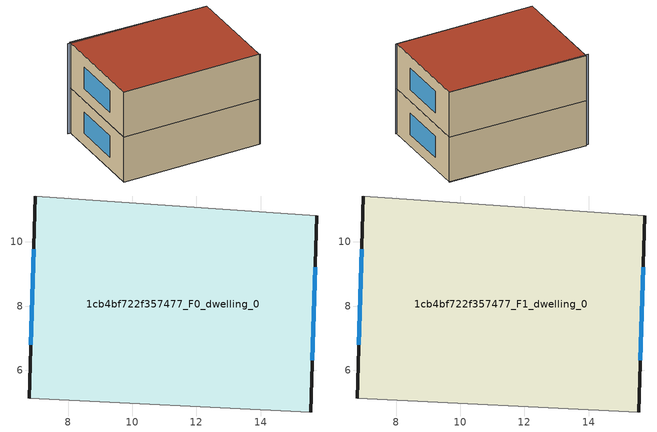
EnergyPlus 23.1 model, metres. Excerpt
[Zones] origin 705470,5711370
1cb4bf722f357477_F0_dwelling_0
 floor ground (EU_floor_Construction): 15.75,10.82 15.56,4.7 6.78,5.13 6.98,11.43 z0
 wall outside (EU_wall_Construction): 6.98,11.43 6.78,5.13 / 15.56,4.7 15.75,10.82 z0:3
 wall adiabatic (EU_wall_Construction): 6.78,5.13 15.56,4.7 / 15.75,10.82 6.98,11.43 z0:3
 window (EU_Window_Construction): 6.93,9.78 6.83,6.79 / 15.61,6.31 15.7,9.21 z0.79:2.21
1cb4bf722f357477_F1_dwelling_0
 floor to 1cb4bf722f357477_F0_dwelling_0 (EU_floor_Construction): 15.75,10.82 15.56,4.7 6.78,5.13 6.98,11.43 z3
 wall outside (EU_wall_Construction): 6.98,11.43 6.78,5.13 / 15.56,4.7 15.75,10.82 z3:6
 wall adiabatic (EU_wall_Construction): 6.78,5.13 15.56,4.7 / 15.75,10.82 6.98,11.43 z3:6
 window (EU_Window_Construction): 6.93,9.78 6.83,6.79 / 15.61,6.31 15.7,9.21 z3.79:5.21
 roof outside (EU_roof_Construction): 15.56,4.7 15.75,10.82 6.98,11.43 6.78,5.13 z6
shading: 6.78,5.13 15.62,4.7 / 15.75,10.82 6.79,11.35 z0:6
[Building]
EU S2 Campaign: North Axis=0; Terrain=City; Solar Distribution=FullExterior
[Site:Location]
London: Latitude=51.5; Longitude=-0.5; Time Zone=0; Elevation=25
[SizingPeriod:WeatherFileDays]
AnnualSizingPeriod: Begin Month=1; Begin Day of Month=1; End Month=12; End Day of Month=31; Day of Week for Start Day=Monday; Use Weather File Daylight Saving Period=No; Use Weather File Rain and Snow Indicators=No
[MATERIAL]
EU_InternalMass_Material: Roughness=MediumRough; Thickness=0.1; Conductivity=1; Density=1800; Specific Heat=900; Thermal Absorptance=0.9; Solar Absorptance=0.7; Visible Absorptance=0.7
[MATERIAL:NOMASS] Roughness=MediumRough; Thermal Absorptance=0.9; Solar Absorptance=0.7; Visible Absorptance=0.7
Name | Thermal Resistance
EU_wall_NoMass | 0.555556
EU_roof_NoMass | 0.510204
EU_floor_NoMass | 1.68919
[WINDOWMATERIAL:SIMPLEGLAZINGSYSTEM]
EU_Window_SimpleGlazing: UFactor=3.96; Solar Heat Gain Coefficient=0.85; Visible Transmittance=0.85
[CONSTRUCTION]
EU_wall_Construction: EU_wall_NoMass
EU_roof_Construction: EU_roof_NoMass
EU_floor_Construction: EU_floor_NoMass
EU_Window_Construction: EU_Window_SimpleGlazing
EU_InternalMass_Construction: EU_InternalMass_Material
[ZONE] Type=1; Multiplier=1; Ceiling Height=autocalculate; Floor Area=autocalculate; Part of Total Floor Area=Yes
Name | Volume
1cb4bf722f357477_F0_dwelling_0 | 163.814
1cb4bf722f357477_F1_dwelling_0 | 163.813
[INTERNALMASS] Construction=EU_InternalMass_Construction; Surface Area=54.6046
Name | Zone or ZoneList
1cb4bf722f357477_F0_dwelling_0_EU_InternalMass | 1cb4bf722f357477_F0_dwelling_0
1cb4bf722f357477_F1_dwelling_0_EU_InternalMass | 1cb4bf722f357477_F1_dwelling_0
[OTHEREQUIPMENT] Fuel Type=Electricity; Design Level Calculation Method=Watts/Area; Power per Zone Floor Area=1; Fraction Latent=0; Fraction Radiant=0; Fraction Lost=0; Carbon Dioxide Generation Rate=0; EndUse Subcategory=EU_Step8_InternalGains
Name | Zone or ZoneList or Space or SpaceList | Schedule
EU_Step8_InternalGain_1cb4bf722f357477_F0_dwelling_0_f000 | 1cb4bf722f357477_F0_dwelling_0 | EU_Step8_GainSchedule_1cb4bf722f357477_F0_dwelling_0_f000
EU_Step8_InternalGain_1cb4bf722f357477_F1_dwelling_0_f000 | 1cb4bf722f357477_F1_dwelling_0 | EU_Step8_GainSchedule_1cb4bf722f357477_F1_dwelling_0_f000
[ZONEVENTILATION:DESIGNFLOWRATE] Schedule=EU_AlwaysOn; Design Flow Rate Calculation Method=AirChanges/Hour; Air Changes per Hour=0.48; Ventilation Type=Natural; Fan Pressure Rise=0; Fan Total Efficiency=1; Constant Term Coefficient=1; Temperature Term Coefficient=0; Velocity Term Coefficient=0; Velocity Squared Term Coefficient=0; Minimum Indoor Temperature=-100; Maximum Indoor Temperature=100; Delta Temperature=-100; Minimum Outdoor Temperature=-100; Maximum Outdoor Temperature=100; Maximum Wind Speed=40
Name | Zone or ZoneList or Space or SpaceList
EU_ConstantAir_1cb4bf722f357477_F0_dwelling_0 | 1cb4bf722f357477_F0_dwelling_0
EU_ConstantAir_1cb4bf722f357477_F1_dwelling_0 | 1cb4bf722f357477_F1_dwelling_0
[HVACTEMPLATE:THERMOSTAT] Constant Heating Setpoint=20; Constant Cooling Setpoint=50
EU_HeatOnly_1cb4bf722f357477_F0_dwelling_0; EU_HeatOnly_1cb4bf722f357477_F1_dwelling_0
[HVACTEMPLATE:ZONE:IDEALLOADSAIRSYSTEM] System Availability Schedule=EU_AlwaysOn; Maximum Heating Supply Air Temperature=50; Minimum Cooling Supply Air Temperature=13; Maximum Heating Supply Air Humidity Ratio=0.0156; Minimum Cooling Supply Air Humidity Ratio=0.0077; Heating Limit=NoLimit; Cooling Limit=NoLimit; Heating Availability Schedule=EU_AlwaysOn; Cooling Availability Schedule=EU_CoolingOff; Dehumidification Control Type=ConstantSensibleHeatRatio; Cooling Sensible Heat Ratio=0.7; Dehumidification Setpoint=60; Humidification Control Type=None; Humidification Setpoint=30; Outdoor Air Method=None; Outdoor Air Flow Rate per Person=0.00944; Outdoor Air Flow Rate per Zone Floor Area=0; Outdoor Air Flow Rate per Zone=0; Demand Controlled Ventilation Type=None; Outdoor Air Economizer Type=NoEconomizer; Heat Recovery Type=None; Sensible Heat Recovery Effectiveness=0.7; Latent Heat Recovery Effectiveness=0.65
Name | Template Thermostat
1cb4bf722f357477_F0_dwelling_0 | EU_HeatOnly_1cb4bf722f357477_F0_dwelling_0
1cb4bf722f357477_F1_dwelling_0 | EU_HeatOnly_1cb4bf722f357477_F1_dwelling_0
[SIZING:ZONE] Zone Cooling Design Supply Air Temperature Input Method=SupplyAirTemperature; Zone Cooling Design Supply Air Temperature=13; Zone Heating Design Supply Air Temperature Input Method=SupplyAirTemperature; Zone Heating Design Supply Air Temperature=50; Zone Cooling Design Supply Air Humidity Ratio=0.008; Zone Heating Design Supply Air Humidity Ratio=0.008; Cooling Design Air Flow Method=DesignDay; Cooling Design Air Flow Rate=0; Cooling Minimum Air Flow per Zone Floor Area=0.000762; Cooling Minimum Air Flow=0; Cooling Minimum Air Flow Fraction=0.2; Heating Design Air Flow Method=DesignDay; Heating Design Air Flow Rate=0; Heating Maximum Air Flow per Zone Floor Area=0.002032; Heating Maximum Air Flow=0.141576; Heating Maximum Air Flow Fraction=0.3; Account for Dedicated Outdoor Air System=No; Dedicated Outdoor Air System Control Strategy=NeutralSupplyAir; Dedicated Outdoor Air Low Setpoint Temperature for Design=autosize; Dedicated Outdoor Air High Setpoint Temperature for Design=autosize; Zone Load Sizing Method=Sensible Load Only No Latent Load; Zone Latent Cooling Design Supply Air Humidity Ratio Input Method=HumidityRatioDifference; Zone Cooling Design Supply Air Humidity Ratio Difference=0.005; Zone Latent Heating Design Supply Air Humidity Ratio Input Method=HumidityRatioDifference; Zone Humidification Design Supply Air Humidity Ratio Difference=0.005
1cb4bf722f357477_F0_dwelling_0; 1cb4bf722f357477_F1_dwelling_0
[SCHEDULE:CONSTANT]
Name | Hourly Value
EU_AlwaysOn | 1
EU_CoolingOff | 0
[SCHEDULE:FILE] Column Number=1; Rows to Skip at Top=0; Number of Hours of Data=8760; Column Separator=Comma; Interpolate to Timestep=No; Minutes per Item=60; Adjust Schedule for Daylight Savings=Yes
Name | File
EU_Step8_GainSchedule_1cb4bf722f357477_F0_dwelling_0_f000 | ../../schedules/1cb4bf722f357477/1cb4bf722f357477_F0_dwelling_0_f000_gain.csv
EU_Step8_GainSchedule_1cb4bf722f357477_F1_dwelling_0_f000 | ../../schedules/1cb4bf722f357477/1cb4bf722f357477_F1_dwelling_0_f000_gain.csv
